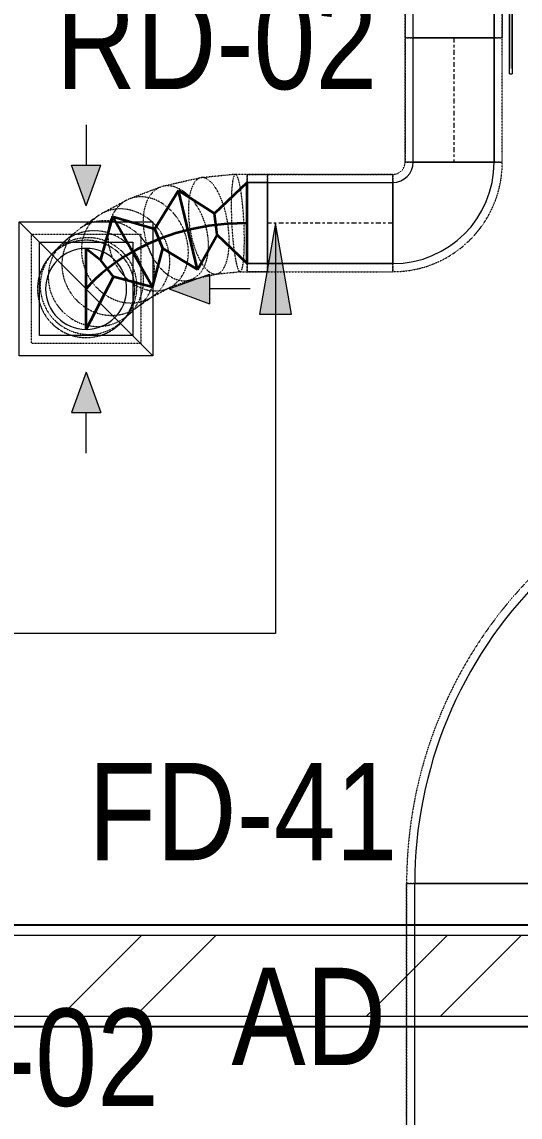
# Model space of a CAD drawing. Header units: inches. Extents: x -83664 to 20107, y -47222 to 19398.
# Drawn here: x -12839 to -11609, y -16763 to -14062 of the extents above; entities that cross this region are included whole.
import ezdxf

# ---------------------------------------------------------------- set-up
doc = ezdxf.new("R2010")
doc.units = ezdxf.units.IN
doc.header["$MEASUREMENT"] = 0
doc.linetypes.add('Center', pattern=[29.999999, 12, -6, 6, -6])
doc.linetypes.add('Hidden 0_50', pattern=[1.0584, 0.5292, -0.5292])
for name, color, linetype, lineweight in [('A-DETL-GENF', 7, 'Continuous', 9), ('A-WALL', 7, 'Continuous', 9), ('A-WALL-PATT', 7, 'Continuous', 25), ('G-ANNO-TEXT', 7, 'Continuous', 9), ('M-HVAC-CDFF', 7, 'Continuous', 9), ('M-HVAC-DUCT-CNTR', 7, 'Center', 9), ('M-HVAC-DUCT-IDEN', 7, 'Continuous', 18)]:
    doc.layers.add(name, color=color, linetype=linetype, lineweight=lineweight)
doc.layers.add('M-HVAC-DUCT', color=7, linetype='Continuous', lineweight=9, true_color=0xffe97f)
doc.layers.add('M-HVAC-DUCT-PATT', color=7, linetype='Continuous', lineweight=35, true_color=0x007f00)
doc.styles.add('Arial Narrow_21', font='ARIALN.TTF', dxfattribs={"height": 240})
pattern_1 = [(0, (0, 0), (1219.2, 304.8), [50.292, -864.108, 50.292, -864.108, -4876.8]), (0, (0, 0), (1219.2, 304.8), [-1828.8, 50.292, -1778.508, 50.292, -864.108, -2133.6]), (0, (0, 0), (1219.2, 304.8), [-4572, 50.292, -559.308, 50.292, -1473.708]), (120, (457.2, 152.4), (-873.56454, 903.4582), [50.292, -864.108, 50.292, -864.108, -4876.8]), (120, (457.2, 152.4), (-873.56454, 903.4582), [-1828.8, 50.292, -1778.508, 50.292, -864.108, -2133.6]), (120, (457.2, 152.4), (-873.56454, 903.4582), [-4572, 50.292, -559.308, 50.292, -1473.708]), (240, (609.6, 762), (-345.63546, -1208.2582), [50.292, -864.108, 50.292, -864.108, -4876.8]), (240, (609.6, 762), (-345.63546, -1208.2582), [-1828.8, 50.292, -1778.508, 50.292, -864.108, -2133.6]), (240, (609.6, 762), (-345.63546, -1208.2582), [-4572, 50.292, -559.308, 50.292, -1473.708])]

# ---------------------------------------------------------------- blocks, each defined once
blk = doc.blocks.new('M_Rec Elbow - Radius - 0_75W-8295893-FIRST FLOOR AC CONDITIONING LAYOUT - PART A')
at = {"layer": 'M-HVAC-DUCT', "color": 30, "true_color": 0xff7f00}
for p, q in [((-113.8, 487.2), (487.2, -113.8)), ((487.2, -113.8), (-113.8, 487.2)), ((-264.1, 425), (-264.1, -425)), ((-264.1, -425), (-264.1, 425))]:
    blk.add_line(p, q, dxfattribs=at)
for radius in [212.5, 212.5, 1062.5, 1062.5]:
    blk.add_arc((-264.1, 637.5), radius, 270, 315, dxfattribs=at)
blk = doc.blocks.new('GCE-AT-Return Air Rectangular Diffuser - 230x230-7597546-FIRST FLOOR AC CONDITIONING LAYOUT - PART A')
at = {"layer": 'A-DETL-GENF', "true_color": 0xff00ff}
for points in [[(0, 205), (36.4, 305), (-36.4, 305)], [(-305, -36.4), (-205, 0), (-305, 36.4)], [(305, -36.4), (305, 36.4), (205, 0)], [(36.4, -305), (0, -205), (-36.4, -305)]]:
    blk.add_hatch(color=6, dxfattribs=at).paths.add_polyline_path(points)
at = {"layer": 'A-DETL-GENF', "color": 6, "true_color": 0xff00ff}
for p, q in [((0, 405), (0, 305)), ((0, 205), (-36.4, 305)), ((-36.4, 305), (36.4, 305)), ((0, 205), (36.4, 305)), ((-165, 165), (165, 165)), ((-165, -165), (-165, 165)), ((-165, 165), (165, -165)), ((165, 165), (165, -165)), ((-205, 0), (-305, 36.4)), ((-305, -36.4), (-305, 36.4)), ((205, 0), (305, 36.4)), ((305, 36.4), (305, -36.4)), ((405, 0), (305, 0)), ((-405, 0), (-305, 0)), ((-205, 0), (-305, -36.4)), ((205, 0), (305, -36.4)), ((165, -165), (-165, -165)), ((0, -205), (-36.4, -305)), ((0, -205), (36.4, -305)), ((-36.4, -305), (36.4, -305)), ((0, -405), (0, -305))]:
    blk.add_line(p, q, dxfattribs=at)
blk = doc.blocks.new('M_Rectangular Elbow - Radius - 0_75 W-7249760-FIRST FLOOR AC CONDITIONING LAYOUT - PART A')
at = {"layer": 'M-HVAC-DUCT', "color": 6, "true_color": 0xff00ff}
for p, q in [((-100, 150), (100, 150)), ((100, 150), (-100, 150)), ((-150, 100), (-150, -100)), ((-150, -100), (-150, 100))]:
    blk.add_line(p, q, dxfattribs=at)
for radius in [50, 50, 250, 250]:
    blk.add_arc((-150, 150), radius, 270, 0, dxfattribs=at)
blk = doc.blocks.new('M_Rectangular to Round Transition - Angle - 45 Degree-V26-FIRST FLOOR AC CONDITIONING LAYOUT - PART A')
at = {"layer": 'M-HVAC-DUCT', "color": 6, "true_color": 0xff00ff}
for p, q in [((0, 100), (50, 100)), ((50, 100), (0, 100)), ((0, 100), (0, -100)), ((0, -100), (0, 100)), ((50, 0), (50, 100)), ((50, 0), (50, 100)), ((50, -100), (50, 0)), ((50, -100), (50, 0)), ((0, -100), (50, -100)), ((50, -100), (0, -100))]:
    blk.add_line(p, q, dxfattribs=at)
blk = doc.blocks.new('M_Rectangular to Round Transition - Angle - 45 Degree-7626202-FIRST FLOOR AC CONDITIONING LAYOUT - PART A')
at = {"layer": 'M-HVAC-DUCT', "color": 6, "true_color": 0xff00ff}
for p, q in [((132975.6, 86453.8), (133205.6, 86453.8)), ((132975.6, 86223.8), (132975.6, 86453.8)), ((133205.6, 86453.8), (133205.6, 86223.8)), ((133205.6, 86223.8), (132975.6, 86223.8))]:
    blk.add_line(p, q, dxfattribs=at)
for start, end in [(90, 180), (0, 90), (180, 270), (270, 0)]:
    blk.add_arc((133090.6, 86338.8), 100, start, end, dxfattribs=at)
blk = doc.blocks.new('TEMW-ME-DMP-Volume Control Damper - Standard-V27-FIRST FLOOR AC CONDITIONING LAYOUT - PART A')
at = {"layer": 'M-HVAC-DUCT', "color": 6, "true_color": 0xff00ff}
for p, q in [((-165.1, 138.1), (-165.1, 144.4)), ((-152.4, 144.4), (-165.1, 144.4)), ((-165.1, 138.1), (-152.4, 138.1)), ((0, 144.4), (-152.4, 144.4)), ((-152.4, 144.4), (0, 144.4)), ((0, 138.1), (-152.4, 138.1)), ((-152.4, 138.1), (0, 138.1)), ((-6.3, 100), (-6.3, 138.1)), ((6.4, 138.1), (-6.3, 138.1)), ((6.4, 138.1), (-6.3, 138.1)), ((12.7, 144.4), (0, 144.4)), ((0, 138.1), (12.7, 138.1)), ((6.4, 138.1), (6.4, 100)), ((12.7, 144.4), (12.7, 138.1)), ((-76.2, 100), (-76.2, -100)), ((-76.2, -100), (-76.2, 100)), ((76.2, 100), (-76.2, 100)), ((-76.2, 100), (76.2, 100)), ((-76.2, 100), (76.2, 100)), ((-6.3, 100), (6.4, 100)), ((-6.3, 100), (6.4, 100)), ((76.2, 100), (76.2, -100)), ((76.2, -100), (76.2, 100)), ((-76.2, -100), (76.2, -100)), ((-76.2, -100), (76.2, -100)), ((-76.2, -100), (76.2, -100))]:
    blk.add_line(p, q, dxfattribs=at)
blk = doc.blocks.new('TEMW-SMBZ-HO-BM-HVAC-00002_rvt-1-FIRST FLOOR AC CONDITIONING LAYOUT - PART A')
at = {"layer": 'M-HVAC-DUCT', "color": 6, "linetype": 'Hidden 0_50', "true_color": 0xff00ff}
for p, q in [((139563.4, 84423.3), (139563.4, 84270.9)), ((139563.4, 84270.9), (139563.4, 84423.3)), ((139803.4, 84270.9), (139803.4, 84423.3)), ((139803.4, 84423.3), (139803.4, 84270.9)), ((139563.4, 84270.9), (139803.4, 84270.9)), ((139803.4, 84270.9), (139563.4, 84270.9)), ((139563.4, 84270.9), (139563.4, 83963.9)), ((139563.4, 83963.9), (139563.4, 84270.9)), ((139563.4, 84270.9), (139803.4, 84270.9)), ((139803.4, 84270.9), (139563.4, 84270.9)), ((139803.4, 83963.9), (139803.4, 84270.9)), ((139803.4, 83963.9), (139803.4, 84270.9)), ((139563.4, 83963.9), (139803.4, 83963.9)), ((139803.4, 83963.9), (139563.4, 83963.9)), ((139803.4, 83963.9), (139563.4, 83963.9)), ((139563.4, 83963.9), (139803.4, 83963.9)), ((139058.6, 83925.4), (138966.1, 83904.4)), ((139144.6, 83933.9), (139060.9, 83925.7)), ((139173.4, 83933.9), (139144.7, 83933.9)), ((139173.4, 83693.9), (139173.4, 83933.9)), ((139173.4, 83693.9), (139173.4, 83933.9)), ((139223.4, 83933.9), (139173.4, 83933.9)), ((139173.4, 83933.9), (139223.4, 83933.9)), ((139173.4, 83933.9), (139173.4, 83813.9)), ((139173.4, 83933.9), (139173.4, 83813.9)), ((139223.4, 83933.9), (139223.4, 83693.9)), ((139223.4, 83693.9), (139223.4, 83933.9)), ((139533.4, 83933.9), (139223.4, 83933.9)), ((139223.4, 83933.9), (139533.4, 83933.9)), ((139223.4, 83933.9), (139223.4, 83693.9)), ((139223.4, 83693.9), (139223.4, 83933.9)), ((139533.4, 83933.9), (139533.4, 83693.9)), ((139533.4, 83693.9), (139533.4, 83933.9)), ((139533.4, 83933.9), (139533.4, 83693.9)), ((139533.4, 83693.9), (139533.4, 83933.9)), ((138959.6, 83902.5), (138883.7, 83873.6)), ((138875, 83869.6), (138815.4, 83837.6)), ((138806.4, 83832.1), (138761.4, 83800.9)), ((139173.4, 83813.9), (139173.4, 83693.9)), ((139173.4, 83813.9), (139173.4, 83693.9)), ((138641, 83516.4), (138641, 83786.4)), ((138641, 83786.4), (138911, 83786.4)), ((138753.3, 83794.6), (138721.9, 83767.8)), ((138911, 83786.4), (138911, 83516.4)), ((138715, 83761.3), (138696.5, 83742.6)), ((138691.2, 83736.8), (138685.1, 83729.7)), ((139096.8, 83688.1), (139156.4, 83693.9)), ((139156.2, 83693.9), (139173.4, 83693.9)), ((139223.4, 83693.9), (139173.4, 83693.9)), ((139173.4, 83693.9), (139223.4, 83693.9)), ((139223.4, 83693.9), (139533.4, 83693.9)), ((139223.4, 83693.9), (139533.4, 83693.9)), ((138974.6, 83651.4), (139035.4, 83674.5)), ((139028.9, 83672.6), (139099.1, 83688.5)), ((138931.8, 83627.7), (138983.3, 83655.4)), ((138899.8, 83604.8), (138940.7, 83633.2)), ((138867.5, 83574.2), (138885.4, 83592.3)), ((138878.4, 83585.8), (138907.9, 83611)), ((138866.9, 83573.1), (138872.9, 83580)), ((138911, 83516.4), (138641, 83516.4))]:
    blk.add_line(p, q, dxfattribs=at)
at = {"layer": 'M-HVAC-DUCT', "color": 6, "true_color": 0xff00ff}
for p, q in [((139783.4, 84270.9), (139583.4, 84270.9)), ((139583.4, 84270.9), (139783.4, 84270.9)), ((139583.4, 83963.9), (139583.4, 84270.9)), ((139583.4, 83963.9), (139583.4, 84270.9)), ((139783.4, 84270.9), (139783.4, 83963.9)), ((139783.4, 83963.9), (139783.4, 84270.9)), ((139783.4, 83963.9), (139583.4, 83963.9)), ((139583.4, 83963.9), (139783.4, 83963.9)), ((139223.4, 83713.9), (139223.4, 83913.9)), ((139223.4, 83913.9), (139223.4, 83713.9)), ((139223.4, 83913.9), (139533.4, 83913.9)), ((139223.4, 83913.9), (139533.4, 83913.9)), ((139533.4, 83713.9), (139533.4, 83913.9)), ((139533.4, 83913.9), (139533.4, 83713.9)), ((139533.4, 83713.9), (139223.4, 83713.9)), ((139223.4, 83713.9), (139533.4, 83713.9))]:
    blk.add_line(p, q, dxfattribs=at)
at = {"layer": 'M-HVAC-DUCT', "color": 30, "linetype": 'Hidden 0_50', "true_color": 0xff7f00}
for p, q in [((139567.2, 82184.9), (140457.2, 82184.9)), ((140457.2, 82184.9), (139567.2, 82184.9)), ((139567.2, 82184.9), (140457.2, 82184.9)), ((140457.2, 82184.9), (139567.2, 82184.9)), ((139567.2, 82184.9), (139567.2, 76168.8)), ((139567.2, 76168.8), (139567.2, 82184.9))]:
    blk.add_line(p, q, dxfattribs=at)
at = {"layer": 'M-HVAC-DUCT', "color": 30, "true_color": 0xff7f00}
for p, q in [((140437.2, 82184.9), (139587.2, 82184.9)), ((139587.2, 82184.9), (140437.2, 82184.9)), ((139587.2, 76168.8), (139587.2, 82184.9)), ((139587.2, 76168.8), (139587.2, 82184.9))]:
    blk.add_line(p, q, dxfattribs=at)
at = {"layer": 'M-HVAC-DUCT', "color": 6, "linetype": 'Hidden 0_50', "true_color": 0xff00ff}
for centre, radius, start, end in [((139533.4, 83963.9), 30, 270, 0), ((139533.4, 83963.9), 270, 270, 0), ((139533.4, 83963.9), 270, 270, 0), ((139533.4, 83963.9), 30, 270, 0), ((138776, 83651.4), 120, 90, 180), ((138776, 83651.4), 120, 105.2582, 285.2582), ((138776, 83651.4), 120, 285.2582, 105.2582), ((138776, 83651.4), 120, 0, 90), ((138776, 83651.4), 120, 180, 270), ((138776, 83651.4), 120, 270, 0)]:
    blk.add_arc(centre, radius, start, end, dxfattribs=at)
at = {"layer": 'M-HVAC-DUCT', "color": 30, "linetype": 'Hidden 0_50', "true_color": 0xff7f00}
blk.add_arc((140649.7, 82184.9), 1082.5, 135, 180, dxfattribs=at)
blk.add_arc((140649.7, 82184.9), 1082.5, 135, 180, dxfattribs=at)
at = {"layer": 'M-HVAC-DUCT', "color": 6, "linetype": 'Hidden 0_50', "true_color": 0xff00ff}
for points in [[(139061.5, 83925.8), (139057.3, 83925.5), (139049.5, 83922.2), (139039.7, 83909.4), (139032.6, 83889.7), (139028.7, 83864.3), (139028.1, 83835), (139031, 83803.7), (139037.2, 83772.7), (139046.3, 83744.1), (139057.5, 83719.7), (139070.2, 83701.2), (139083.5, 83690), (139092.1, 83687.8), (139096.3, 83688)], [(139096.3, 83688), (139100.4, 83688.3), (139108.2, 83691.6), (139118, 83704.4), (139125.1, 83724.1), (139129.1, 83749.5), (139129.6, 83778.9), (139126.7, 83810.1), (139120.5, 83841.1), (139111.5, 83869.8), (139100.2, 83894.2), (139087.5, 83912.6), (139074.2, 83923.9), (139065.6, 83926.1), (139061.5, 83925.8)], [(139144.7, 83933.9), (139143.4, 83933.9), (139140.9, 83931.1), (139137.8, 83919), (139135.5, 83899.7), (139134.3, 83874.6), (139134.2, 83845.3), (139135.2, 83813.9), (139137.2, 83782.5), (139140.1, 83753.2), (139143.8, 83728.1), (139147.9, 83708.8), (139152.1, 83696.6), (139154.9, 83693.9), (139156.2, 83693.9)], [(139156.2, 83693.9), (139157.6, 83693.9), (139160, 83696.6), (139163.2, 83708.8), (139165.4, 83728.1), (139166.6, 83753.2), (139166.8, 83782.5), (139165.8, 83813.9), (139163.8, 83845.3), (139160.8, 83874.6), (139157.2, 83899.7), (139153.1, 83919), (139148.8, 83931.1), (139146.1, 83933.9), (139144.7, 83933.9)], [(138970.7, 83905.2), (138964, 83904.4), (138951.4, 83900), (138935.6, 83885.9), (138923.9, 83865.1), (138917.3, 83839.1), (138916.2, 83809.6), (138920.6, 83778.8), (138930.2, 83748.5), (138944.4, 83721), (138962.3, 83698.1), (138982.5, 83681.4), (139003.8, 83671.9), (139017.6, 83670.9), (139024.3, 83671.8)], [(139024.3, 83671.8), (139031, 83672.6), (139043.6, 83677), (139059.5, 83691.1), (139071.1, 83711.9), (139077.7, 83737.9), (139078.8, 83767.4), (139074.4, 83798.3), (139064.8, 83828.5), (139050.6, 83856), (139032.7, 83878.9), (139012.5, 83895.6), (138991.2, 83905.1), (138977.4, 83906.1), (138970.7, 83905.2)], [(138897.5, 83877.4), (138889.2, 83875.9), (138873.6, 83870.4), (138853.8, 83854.8), (138839.2, 83832.8), (138830.7, 83806.1), (138828.9, 83776.4), (138833.9, 83745.8), (138845.5, 83716.3), (138862.7, 83689.9), (138884.5, 83668.5), (138909.3, 83653.5), (138935.4, 83645.9), (138952.6, 83646.1), (138960.8, 83647.6)], [(138960.8, 83647.6), (138969, 83649), (138984.7, 83654.6), (139004.5, 83670.2), (139019.1, 83692.1), (139027.6, 83718.8), (139029.3, 83748.5), (139024.3, 83779.2), (139012.8, 83808.7), (138995.5, 83835.1), (138973.8, 83856.5), (138949, 83871.5), (138922.8, 83879.1), (138905.7, 83878.8), (138897.5, 83877.4)], [(138840.2, 83846.6), (138831.2, 83844.7), (138813.8, 83838.3), (138791.8, 83821.5), (138775.4, 83798.6), (138765.7, 83771.2), (138763.3, 83741.2), (138768.5, 83710.6), (138780.8, 83681.5), (138799.4, 83655.9), (138823.1, 83635.6), (138850.2, 83621.8), (138878.9, 83615.6), (138897.8, 83616.8), (138906.9, 83618.7)], [(138906.9, 83618.7), (138916, 83620.6), (138933.3, 83627), (138955.3, 83643.8), (138971.7, 83666.7), (138981.4, 83694.1), (138983.8, 83724.1), (138978.6, 83754.7), (138966.3, 83783.8), (138947.7, 83809.4), (138924, 83829.8), (138896.9, 83843.5), (138868.2, 83849.7), (138849.3, 83848.6), (138840.2, 83846.6)], [(138797.2, 83816.7), (138787.6, 83814.5), (138769.3, 83807.4), (138745.9, 83789.6), (138728.4, 83765.9), (138717.8, 83738), (138714.9, 83707.6), (138719.9, 83676.9), (138732.4, 83647.9), (138751.6, 83622.7), (138776.2, 83603), (138804.6, 83590.1), (138834.7, 83584.8), (138854.5, 83586.7), (138864.1, 83588.9)], [(138864.1, 83588.9), (138873.6, 83591.2), (138892, 83598.3), (138915.3, 83616), (138932.9, 83639.7), (138943.5, 83667.7), (138946.4, 83698.1), (138941.4, 83728.8), (138928.8, 83757.7), (138909.6, 83782.9), (138885, 83802.6), (138856.7, 83815.6), (138826.6, 83820.8), (138806.7, 83819), (138797.2, 83816.7)], [(138767.3, 83791.2), (138757.5, 83788.7), (138738.5, 83781.1), (138714.3, 83762.6), (138695.9, 83738.2), (138684.6, 83709.6), (138681.2, 83678.8), (138685.9, 83647.9), (138698.4, 83618.9), (138717.8, 83593.9), (138742.9, 83574.5), (138771.8, 83562.1), (138802.7, 83557.5), (138823.2, 83559.9), (138833, 83562.4)], [(138814, 83543.1), (138824.1, 83545.8), (138843.4, 83553.8), (138868.2, 83573), (138887.2, 83597.9), (138899, 83627), (138902.8, 83658.3), (138898.4, 83689.5), (138886.1, 83718.6), (138866.6, 83743.6), (138841.4, 83762.8), (138812.2, 83774.9), (138780.9, 83779.1), (138760.1, 83776.4), (138750, 83773.7)], [(138833, 83562.4), (138842.9, 83564.9), (138861.8, 83572.5), (138886.1, 83591), (138904.5, 83615.4), (138915.7, 83644), (138919.1, 83674.8), (138914.4, 83705.8), (138901.9, 83734.7), (138882.5, 83759.7), (138857.5, 83779.1), (138828.5, 83791.5), (138797.7, 83796.1), (138777.2, 83793.7), (138767.3, 83791.2)], [(138744.4, 83767.2), (138734.3, 83764.4), (138714.9, 83756.3), (138689.8, 83736.9), (138670.6, 83711.6), (138658.6, 83682.3), (138654.6, 83650.9), (138658.9, 83619.5), (138671.2, 83590.3), (138690.6, 83565.2), (138715.8, 83546), (138745.1, 83534), (138776.6, 83530), (138797.5, 83532.9), (138807.6, 83535.6)], [(138750, 83773.7), (138740, 83771), (138720.6, 83763), (138695.8, 83743.8), (138676.9, 83718.9), (138665.1, 83689.8), (138661.2, 83658.5), (138665.7, 83627.3), (138678, 83598.2), (138697.4, 83573.2), (138722.6, 83554), (138751.9, 83541.9), (138783.2, 83537.7), (138804, 83540.4), (138814, 83543.1)], [(138807.6, 83535.6), (138817.7, 83538.4), (138837.2, 83546.6), (138862.2, 83566), (138881.4, 83591.2), (138893.4, 83620.5), (138897.4, 83652), (138893.1, 83683.4), (138880.9, 83712.6), (138861.5, 83737.6), (138836.2, 83756.8), (138806.9, 83768.8), (138775.5, 83772.8), (138754.5, 83769.9), (138744.4, 83767.2)]]:
    blk.add_open_spline(points, degree=3, dxfattribs=at)
at = {"layer": 'M-HVAC-DUCT-CNTR', "color": 6, "true_color": 0xff00ff}
for p, q in [((139683.4, 84270.9), (139683.4, 83963.9)), ((139533.4, 83813.9), (139223.4, 83813.9))]:
    blk.add_line(p, q, dxfattribs=at)
at = {"layer": 'M-HVAC-DUCT-CNTR', "color": 6, "linetype": 'Continuous', "lineweight": 35, "true_color": 0xff00ff}
blk.add_open_spline([(139173.4, 83813.9), (138903.7, 83813.9), (138776, 83651.4), (138776, 83651.4)], degree=3, dxfattribs=at)
at = {"layer": 'M-HVAC-DUCT-PATT', "color": 6, "true_color": 0xff00ff}
for p, q in [((139173.4, 83913.9), (139093.2, 83837)), ((139173.4, 83713.9), (139173.4, 83913.9)), ((139173.4, 83713.9), (139173.4, 83913.9)), ((139003.8, 83893.9), (138945.8, 83799.7)), ((139050.9, 83699.5), (139003.8, 83893.9)), ((139050.9, 83699.5), (139003.8, 83893.9)), ((139003.8, 83893.9), (139093.2, 83837)), ((138841.4, 83829.8), (138811.3, 83722.8)), ((138940, 83655.8), (138841.4, 83829.8)), ((138940, 83655.8), (138841.4, 83829.8)), ((138841.4, 83829.8), (138945.8, 83799.7)), ((139099.6, 83784.7), (139093.2, 83837)), ((138965.1, 83750.7), (138945.8, 83799.7)), ((139050.9, 83699.5), (139099.6, 83784.7)), ((139173.4, 83713.9), (139099.6, 83784.7)), ((138776, 83551.4), (138776, 83751.4)), ((138776, 83751.4), (138811.3, 83722.8)), ((138940, 83655.8), (138965.1, 83750.7)), ((139050.9, 83699.5), (138965.1, 83750.7)), ((138843.9, 83681.5), (138811.3, 83722.8)), ((138776, 83551.4), (138843.9, 83681.5)), ((138940, 83655.8), (138843.9, 83681.5))]:
    blk.add_line(p, q, dxfattribs=at)
at = {"layer": 'M-HVAC-CDFF', "color": 6, "linetype": 'Hidden 0_50', "lineweight": 9, "true_color": 0xff00ff}
blk.add_blockref('GCE-AT-Return Air Rectangular Diffuser - 230x230-7597546-FIRST FLOOR AC CONDITIONING LAYOUT - PART A', (138776, 83651.4), dxfattribs=at)
at = {"layer": 'M-HVAC-DUCT', "color": 6, "linetype": 'Hidden 0_50', "lineweight": 9, "true_color": 0xff00ff, "extrusion": (0, 0, -1), "rotation": 90}
blk.add_blockref('TEMW-ME-DMP-Volume Control Damper - Standard-V27-FIRST FLOOR AC CONDITIONING LAYOUT - PART A', (-139683.4, 84347.1), dxfattribs=at)
at = {"layer": 'M-HVAC-DUCT', "color": 6, "linetype": 'Hidden 0_50', "lineweight": 9, "true_color": 0xff00ff}
for name, p in [('M_Rectangular Elbow - Radius - 0_75 W-7249760-FIRST FLOOR AC CONDITIONING LAYOUT - PART A', (139683.4, 83813.9)), ('M_Rectangular to Round Transition - Angle - 45 Degree-7626202-FIRST FLOOR AC CONDITIONING LAYOUT - PART A', (5685.4, -2687.4))]:
    blk.add_blockref(name, p, dxfattribs=at)
for name, p, rotation in [('M_Rectangular to Round Transition - Angle - 45 Degree-V26-FIRST FLOOR AC CONDITIONING LAYOUT - PART A', (139223.4, 83813.9), 180), ('M_Rec Elbow - Radius - 0_75W-8295893-FIRST FLOOR AC CONDITIONING LAYOUT - PART A', (140012.2, 82449), 225)]:
    blk.add_blockref(name, p, dxfattribs=dict(at, rotation=rotation))
blk = doc.blocks.new('TEMW-SMBZ-HO-BM-HVAC-00002_rvt-2-FIRST FLOOR AC CONDITIONING LAYOUT - PART A')
at = {"layer": 'M-HVAC-DUCT', "color": 6, "linetype": 'Hidden 0_50', "true_color": 0xff00ff}
for p, q in [((139563.4, 84423.3), (139563.4, 84270.9)), ((139563.4, 84270.9), (139563.4, 84423.3)), ((139803.4, 84270.9), (139803.4, 84423.3)), ((139803.4, 84423.3), (139803.4, 84270.9)), ((139563.4, 84270.9), (139803.4, 84270.9)), ((139803.4, 84270.9), (139563.4, 84270.9)), ((139563.4, 84270.9), (139563.4, 83963.9)), ((139563.4, 83963.9), (139563.4, 84270.9)), ((139563.4, 84270.9), (139803.4, 84270.9)), ((139803.4, 84270.9), (139563.4, 84270.9)), ((139803.4, 83963.9), (139803.4, 84270.9)), ((139803.4, 83963.9), (139803.4, 84270.9)), ((139563.4, 83963.9), (139803.4, 83963.9)), ((139803.4, 83963.9), (139563.4, 83963.9)), ((139803.4, 83963.9), (139563.4, 83963.9)), ((139563.4, 83963.9), (139803.4, 83963.9)), ((139058.6, 83925.4), (138966.1, 83904.4)), ((139144.6, 83933.9), (139060.9, 83925.7)), ((139173.4, 83933.9), (139144.7, 83933.9)), ((139173.4, 83693.9), (139173.4, 83933.9)), ((139173.4, 83693.9), (139173.4, 83933.9)), ((139223.4, 83933.9), (139173.4, 83933.9)), ((139173.4, 83933.9), (139223.4, 83933.9)), ((139173.4, 83933.9), (139173.4, 83813.9)), ((139173.4, 83933.9), (139173.4, 83813.9)), ((139223.4, 83933.9), (139223.4, 83693.9)), ((139223.4, 83693.9), (139223.4, 83933.9)), ((139533.4, 83933.9), (139223.4, 83933.9)), ((139223.4, 83933.9), (139533.4, 83933.9)), ((139223.4, 83933.9), (139223.4, 83693.9)), ((139223.4, 83693.9), (139223.4, 83933.9)), ((139533.4, 83933.9), (139533.4, 83693.9)), ((139533.4, 83693.9), (139533.4, 83933.9)), ((139533.4, 83933.9), (139533.4, 83693.9)), ((139533.4, 83693.9), (139533.4, 83933.9)), ((138959.6, 83902.5), (138883.7, 83873.6)), ((138875, 83869.6), (138815.4, 83837.6)), ((138806.4, 83832.1), (138761.4, 83800.9)), ((139173.4, 83813.9), (139173.4, 83693.9)), ((139173.4, 83813.9), (139173.4, 83693.9)), ((138641, 83516.4), (138641, 83786.4)), ((138641, 83786.4), (138911, 83786.4)), ((138753.3, 83794.6), (138721.9, 83767.8)), ((138911, 83786.4), (138911, 83516.4)), ((138715, 83761.3), (138696.5, 83742.6)), ((138691.2, 83736.8), (138685.1, 83729.7)), ((139096.8, 83688.1), (139156.4, 83693.9)), ((139156.2, 83693.9), (139173.4, 83693.9)), ((139223.4, 83693.9), (139173.4, 83693.9)), ((139173.4, 83693.9), (139223.4, 83693.9)), ((139223.4, 83693.9), (139533.4, 83693.9)), ((139223.4, 83693.9), (139533.4, 83693.9)), ((138974.6, 83651.4), (139035.4, 83674.5)), ((139028.9, 83672.6), (139099.1, 83688.5)), ((138931.8, 83627.7), (138983.3, 83655.4)), ((138899.8, 83604.8), (138940.7, 83633.2)), ((138867.5, 83574.2), (138885.4, 83592.3)), ((138878.4, 83585.8), (138907.9, 83611)), ((138866.9, 83573.1), (138872.9, 83580)), ((138911, 83516.4), (138641, 83516.4))]:
    blk.add_line(p, q, dxfattribs=at)
at = {"layer": 'M-HVAC-DUCT', "color": 6, "true_color": 0xff00ff}
for p, q in [((139783.4, 84270.9), (139583.4, 84270.9)), ((139583.4, 84270.9), (139783.4, 84270.9)), ((139583.4, 83963.9), (139583.4, 84270.9)), ((139583.4, 83963.9), (139583.4, 84270.9)), ((139783.4, 84270.9), (139783.4, 83963.9)), ((139783.4, 83963.9), (139783.4, 84270.9)), ((139783.4, 83963.9), (139583.4, 83963.9)), ((139583.4, 83963.9), (139783.4, 83963.9)), ((139223.4, 83713.9), (139223.4, 83913.9)), ((139223.4, 83913.9), (139223.4, 83713.9)), ((139223.4, 83913.9), (139533.4, 83913.9)), ((139223.4, 83913.9), (139533.4, 83913.9)), ((139533.4, 83713.9), (139533.4, 83913.9)), ((139533.4, 83913.9), (139533.4, 83713.9)), ((139533.4, 83713.9), (139223.4, 83713.9)), ((139223.4, 83713.9), (139533.4, 83713.9))]:
    blk.add_line(p, q, dxfattribs=at)
at = {"layer": 'M-HVAC-DUCT', "color": 30, "linetype": 'Hidden 0_50', "true_color": 0xff7f00}
for p, q in [((139567.2, 82184.9), (140457.2, 82184.9)), ((140457.2, 82184.9), (139567.2, 82184.9)), ((139567.2, 82184.9), (140457.2, 82184.9)), ((140457.2, 82184.9), (139567.2, 82184.9)), ((139567.2, 82184.9), (139567.2, 76168.8)), ((139567.2, 76168.8), (139567.2, 82184.9))]:
    blk.add_line(p, q, dxfattribs=at)
at = {"layer": 'M-HVAC-DUCT', "color": 30, "true_color": 0xff7f00}
for p, q in [((140437.2, 82184.9), (139587.2, 82184.9)), ((139587.2, 82184.9), (140437.2, 82184.9)), ((139587.2, 76168.8), (139587.2, 82184.9)), ((139587.2, 76168.8), (139587.2, 82184.9))]:
    blk.add_line(p, q, dxfattribs=at)
at = {"layer": 'M-HVAC-DUCT', "color": 6, "linetype": 'Hidden 0_50', "true_color": 0xff00ff}
for centre, radius, start, end in [((139533.4, 83963.9), 30, 270, 0), ((139533.4, 83963.9), 270, 270, 0), ((139533.4, 83963.9), 270, 270, 0), ((139533.4, 83963.9), 30, 270, 0), ((138776, 83651.4), 120, 90, 180), ((138776, 83651.4), 120, 105.2582, 285.2582), ((138776, 83651.4), 120, 285.2582, 105.2582), ((138776, 83651.4), 120, 0, 90), ((138776, 83651.4), 120, 180, 270), ((138776, 83651.4), 120, 270, 0)]:
    blk.add_arc(centre, radius, start, end, dxfattribs=at)
at = {"layer": 'M-HVAC-DUCT', "color": 30, "linetype": 'Hidden 0_50', "true_color": 0xff7f00}
blk.add_arc((140649.7, 82184.9), 1082.5, 135, 180, dxfattribs=at)
blk.add_arc((140649.7, 82184.9), 1082.5, 135, 180, dxfattribs=at)
at = {"layer": 'M-HVAC-DUCT', "color": 6, "linetype": 'Hidden 0_50', "true_color": 0xff00ff}
for points in [[(139061.5, 83925.8), (139057.3, 83925.5), (139049.5, 83922.2), (139039.7, 83909.4), (139032.6, 83889.7), (139028.7, 83864.3), (139028.1, 83835), (139031, 83803.7), (139037.2, 83772.7), (139046.3, 83744.1), (139057.5, 83719.7), (139070.2, 83701.2), (139083.5, 83690), (139092.1, 83687.8), (139096.3, 83688)], [(139096.3, 83688), (139100.4, 83688.3), (139108.2, 83691.6), (139118, 83704.4), (139125.1, 83724.1), (139129.1, 83749.5), (139129.6, 83778.9), (139126.7, 83810.1), (139120.5, 83841.1), (139111.5, 83869.8), (139100.2, 83894.2), (139087.5, 83912.6), (139074.2, 83923.9), (139065.6, 83926.1), (139061.5, 83925.8)], [(139144.7, 83933.9), (139143.4, 83933.9), (139140.9, 83931.1), (139137.8, 83919), (139135.5, 83899.7), (139134.3, 83874.6), (139134.2, 83845.3), (139135.2, 83813.9), (139137.2, 83782.5), (139140.1, 83753.2), (139143.8, 83728.1), (139147.9, 83708.8), (139152.1, 83696.6), (139154.9, 83693.9), (139156.2, 83693.9)], [(139156.2, 83693.9), (139157.6, 83693.9), (139160, 83696.6), (139163.2, 83708.8), (139165.4, 83728.1), (139166.6, 83753.2), (139166.8, 83782.5), (139165.8, 83813.9), (139163.8, 83845.3), (139160.8, 83874.6), (139157.2, 83899.7), (139153.1, 83919), (139148.8, 83931.1), (139146.1, 83933.9), (139144.7, 83933.9)], [(138970.7, 83905.2), (138964, 83904.4), (138951.4, 83900), (138935.6, 83885.9), (138923.9, 83865.1), (138917.3, 83839.1), (138916.2, 83809.6), (138920.6, 83778.8), (138930.2, 83748.5), (138944.4, 83721), (138962.3, 83698.1), (138982.5, 83681.4), (139003.8, 83671.9), (139017.6, 83670.9), (139024.3, 83671.8)], [(139024.3, 83671.8), (139031, 83672.6), (139043.6, 83677), (139059.5, 83691.1), (139071.1, 83711.9), (139077.7, 83737.9), (139078.8, 83767.4), (139074.4, 83798.3), (139064.8, 83828.5), (139050.6, 83856), (139032.7, 83878.9), (139012.5, 83895.6), (138991.2, 83905.1), (138977.4, 83906.1), (138970.7, 83905.2)], [(138897.5, 83877.4), (138889.2, 83875.9), (138873.6, 83870.4), (138853.8, 83854.8), (138839.2, 83832.8), (138830.7, 83806.1), (138828.9, 83776.4), (138833.9, 83745.8), (138845.5, 83716.3), (138862.7, 83689.9), (138884.5, 83668.5), (138909.3, 83653.5), (138935.4, 83645.9), (138952.6, 83646.1), (138960.8, 83647.6)], [(138960.8, 83647.6), (138969, 83649), (138984.7, 83654.6), (139004.5, 83670.2), (139019.1, 83692.1), (139027.6, 83718.8), (139029.3, 83748.5), (139024.3, 83779.2), (139012.8, 83808.7), (138995.5, 83835.1), (138973.8, 83856.5), (138949, 83871.5), (138922.8, 83879.1), (138905.7, 83878.8), (138897.5, 83877.4)], [(138840.2, 83846.6), (138831.2, 83844.7), (138813.8, 83838.3), (138791.8, 83821.5), (138775.4, 83798.6), (138765.7, 83771.2), (138763.3, 83741.2), (138768.5, 83710.6), (138780.8, 83681.5), (138799.4, 83655.9), (138823.1, 83635.6), (138850.2, 83621.8), (138878.9, 83615.6), (138897.8, 83616.8), (138906.9, 83618.7)], [(138906.9, 83618.7), (138916, 83620.6), (138933.3, 83627), (138955.3, 83643.8), (138971.7, 83666.7), (138981.4, 83694.1), (138983.8, 83724.1), (138978.6, 83754.7), (138966.3, 83783.8), (138947.7, 83809.4), (138924, 83829.8), (138896.9, 83843.5), (138868.2, 83849.7), (138849.3, 83848.6), (138840.2, 83846.6)], [(138797.2, 83816.7), (138787.6, 83814.5), (138769.3, 83807.4), (138745.9, 83789.6), (138728.4, 83765.9), (138717.8, 83738), (138714.9, 83707.6), (138719.9, 83676.9), (138732.4, 83647.9), (138751.6, 83622.7), (138776.2, 83603), (138804.6, 83590.1), (138834.7, 83584.8), (138854.5, 83586.7), (138864.1, 83588.9)], [(138864.1, 83588.9), (138873.6, 83591.2), (138892, 83598.3), (138915.3, 83616), (138932.9, 83639.7), (138943.5, 83667.7), (138946.4, 83698.1), (138941.4, 83728.8), (138928.8, 83757.7), (138909.6, 83782.9), (138885, 83802.6), (138856.7, 83815.6), (138826.6, 83820.8), (138806.7, 83819), (138797.2, 83816.7)], [(138767.3, 83791.2), (138757.5, 83788.7), (138738.5, 83781.1), (138714.3, 83762.6), (138695.9, 83738.2), (138684.6, 83709.6), (138681.2, 83678.8), (138685.9, 83647.9), (138698.4, 83618.9), (138717.8, 83593.9), (138742.9, 83574.5), (138771.8, 83562.1), (138802.7, 83557.5), (138823.2, 83559.9), (138833, 83562.4)], [(138814, 83543.1), (138824.1, 83545.8), (138843.4, 83553.8), (138868.2, 83573), (138887.2, 83597.9), (138899, 83627), (138902.8, 83658.3), (138898.4, 83689.5), (138886.1, 83718.6), (138866.6, 83743.6), (138841.4, 83762.8), (138812.2, 83774.9), (138780.9, 83779.1), (138760.1, 83776.4), (138750, 83773.7)], [(138833, 83562.4), (138842.9, 83564.9), (138861.8, 83572.5), (138886.1, 83591), (138904.5, 83615.4), (138915.7, 83644), (138919.1, 83674.8), (138914.4, 83705.8), (138901.9, 83734.7), (138882.5, 83759.7), (138857.5, 83779.1), (138828.5, 83791.5), (138797.7, 83796.1), (138777.2, 83793.7), (138767.3, 83791.2)], [(138744.4, 83767.2), (138734.3, 83764.4), (138714.9, 83756.3), (138689.8, 83736.9), (138670.6, 83711.6), (138658.6, 83682.3), (138654.6, 83650.9), (138658.9, 83619.5), (138671.2, 83590.3), (138690.6, 83565.2), (138715.8, 83546), (138745.1, 83534), (138776.6, 83530), (138797.5, 83532.9), (138807.6, 83535.6)], [(138750, 83773.7), (138740, 83771), (138720.6, 83763), (138695.8, 83743.8), (138676.9, 83718.9), (138665.1, 83689.8), (138661.2, 83658.5), (138665.7, 83627.3), (138678, 83598.2), (138697.4, 83573.2), (138722.6, 83554), (138751.9, 83541.9), (138783.2, 83537.7), (138804, 83540.4), (138814, 83543.1)], [(138807.6, 83535.6), (138817.7, 83538.4), (138837.2, 83546.6), (138862.2, 83566), (138881.4, 83591.2), (138893.4, 83620.5), (138897.4, 83652), (138893.1, 83683.4), (138880.9, 83712.6), (138861.5, 83737.6), (138836.2, 83756.8), (138806.9, 83768.8), (138775.5, 83772.8), (138754.5, 83769.9), (138744.4, 83767.2)]]:
    blk.add_open_spline(points, degree=3, dxfattribs=at)
at = {"layer": 'M-HVAC-DUCT-CNTR', "color": 6, "true_color": 0xff00ff}
for p, q in [((139683.4, 84270.9), (139683.4, 83963.9)), ((139533.4, 83813.9), (139223.4, 83813.9))]:
    blk.add_line(p, q, dxfattribs=at)
at = {"layer": 'M-HVAC-DUCT-CNTR', "color": 6, "linetype": 'Continuous', "lineweight": 35, "true_color": 0xff00ff}
blk.add_open_spline([(139173.4, 83813.9), (138903.7, 83813.9), (138776, 83651.4), (138776, 83651.4)], degree=3, dxfattribs=at)
at = {"layer": 'M-HVAC-DUCT-PATT', "color": 6, "true_color": 0xff00ff}
for p, q in [((139173.4, 83913.9), (139093.2, 83837)), ((139173.4, 83713.9), (139173.4, 83913.9)), ((139173.4, 83713.9), (139173.4, 83913.9)), ((139003.8, 83893.9), (138945.8, 83799.7)), ((139050.9, 83699.5), (139003.8, 83893.9)), ((139050.9, 83699.5), (139003.8, 83893.9)), ((139003.8, 83893.9), (139093.2, 83837)), ((138841.4, 83829.8), (138811.3, 83722.8)), ((138940, 83655.8), (138841.4, 83829.8)), ((138940, 83655.8), (138841.4, 83829.8)), ((138841.4, 83829.8), (138945.8, 83799.7)), ((139099.6, 83784.7), (139093.2, 83837)), ((138965.1, 83750.7), (138945.8, 83799.7)), ((139050.9, 83699.5), (139099.6, 83784.7)), ((139173.4, 83713.9), (139099.6, 83784.7)), ((138776, 83551.4), (138776, 83751.4)), ((138776, 83751.4), (138811.3, 83722.8)), ((138940, 83655.8), (138965.1, 83750.7)), ((139050.9, 83699.5), (138965.1, 83750.7)), ((138843.9, 83681.5), (138811.3, 83722.8)), ((138776, 83551.4), (138843.9, 83681.5)), ((138940, 83655.8), (138843.9, 83681.5))]:
    blk.add_line(p, q, dxfattribs=at)
at = {"layer": 'M-HVAC-CDFF', "color": 6, "linetype": 'Hidden 0_50', "lineweight": 9, "true_color": 0xff00ff}
blk.add_blockref('GCE-AT-Return Air Rectangular Diffuser - 230x230-7597546-FIRST FLOOR AC CONDITIONING LAYOUT - PART A', (138776, 83651.4), dxfattribs=at)
at = {"layer": 'M-HVAC-DUCT', "color": 6, "linetype": 'Hidden 0_50', "lineweight": 9, "true_color": 0xff00ff, "extrusion": (0, 0, -1), "rotation": 90}
blk.add_blockref('TEMW-ME-DMP-Volume Control Damper - Standard-V27-FIRST FLOOR AC CONDITIONING LAYOUT - PART A', (-139683.4, 84347.1), dxfattribs=at)
at = {"layer": 'M-HVAC-DUCT', "color": 6, "linetype": 'Hidden 0_50', "lineweight": 9, "true_color": 0xff00ff}
for name, p in [('M_Rectangular Elbow - Radius - 0_75 W-7249760-FIRST FLOOR AC CONDITIONING LAYOUT - PART A', (139683.4, 83813.9)), ('M_Rectangular to Round Transition - Angle - 45 Degree-7626202-FIRST FLOOR AC CONDITIONING LAYOUT - PART A', (5685.4, -2687.4))]:
    blk.add_blockref(name, p, dxfattribs=at)
for name, p, rotation in [('M_Rectangular to Round Transition - Angle - 45 Degree-V26-FIRST FLOOR AC CONDITIONING LAYOUT - PART A', (139223.4, 83813.9), 180), ('M_Rec Elbow - Radius - 0_75W-8295893-FIRST FLOOR AC CONDITIONING LAYOUT - PART A', (140012.2, 82449), 225)]:
    blk.add_blockref(name, p, dxfattribs=dict(at, rotation=rotation))
blk = doc.blocks.new('SMBZ_Hospital Arch Model_2026_01_29_rvt-1-FIRST FLOOR AC CONDITIONING LAYOUT - PART A')
at = {"layer": 'A-WALL-PATT', "lineweight": 9, "true_color": 0xbbbbbb}
h = blk.add_hatch(dxfattribs=at)
h.set_pattern_fill('FP_13', color=9, style=0, pattern_type=2)
h.set_pattern_definition(pattern_1)
h.paths.add_polyline_path([(144781.7, 82057.7), (144909.4, 82057.7), (144909.4, 82082.7), (144209.4, 82082.7), (144209.4, 82057.7)])
h.paths.add_polyline_path([(137661.5, 82057.7), (141234.3, 82057.7), (141234.3, 82082.7), (137418, 82082.7), (137418, 82057.7)])
h.paths.add_polyline_path([(143984.4, 82057.7), (143984.4, 82082.7), (141459.3, 82082.7), (141459.3, 82057.7), (142408.3, 82057.7)])
h = blk.add_hatch(dxfattribs=at)
h.set_pattern_fill('FP_12', color=9, style=0, pattern_type=2)
h.set_pattern_definition([(45, (0, 0), (-377.1708, 377.1708), []), (45, (0, 571.5), (-377.1708, 377.1708), [])])
h.paths.add_polyline_path([(144934.4, 81857.7), (144934.4, 82057.7), (137418, 82057.7), (137418, 81857.7), (144659.5, 81857.7), (144625.1, 81952.3), (144734.3, 81952.3), (144699.8, 81857.7), (144909.4, 81857.7)])
h = blk.add_hatch(dxfattribs=at)
h.set_pattern_fill('FP_13', color=9, style=0, pattern_type=2)
h.set_pattern_definition(pattern_1)
h.paths.add_polyline_path([(137418, 81832.7), (144668.6, 81832.7), (144659.5, 81857.7), (137418, 81857.7)])
h.paths.add_polyline_path([(144909.4, 81832.7), (144909.4, 81857.7), (144699.8, 81857.7), (144690.7, 81832.7), (144781.7, 81832.7)])
at = {"layer": 'A-WALL', "color": 9, "lineweight": 25, "true_color": 0xbbbbbb}
for p, q in [((141234.3, 82082.7), (137418, 82082.7)), ((137418, 81832.7), (144909.4, 81832.7))]:
    blk.add_line(p, q, dxfattribs=at)
at = {"layer": 'A-WALL', "color": 9, "true_color": 0xbbbbbb}
for p, q in [((141234.3, 82082.7), (138418, 82082.7)), ((137418, 82057.7), (141234.3, 82057.7)), ((137418, 81857.7), (144909.4, 81857.7)), ((138418, 81832.7), (144909.4, 81832.7))]:
    blk.add_line(p, q, dxfattribs=at)

msp = doc.modelspace()

# ---------------------------------------------------------------- hatches: boundary and pattern name
at = {"layer": 'M-HVAC-DUCT-IDEN', "lineweight": 9}
msp.add_hatch(color=256, dxfattribs=at).paths.add_polyline_path([(-12213, -14558.3), (-12252.6, -14783.3), (-12173.3, -14783.3)])

# ---------------------------------------------------------------- linework, layer by layer
for p, q in [((-12213, -14558.3), (-12252.6, -14783.3)), ((-12173.3, -14783.3), (-12213, -14558.3)), ((-12213, -14558.3), (-12213, -15570.4)), ((-12252.6, -14783.3), (-12173.3, -14783.3)), ((-12213, -15570.4), (-13089.2, -15570.4))]:
    msp.add_line(p, q, dxfattribs=at)

# ---------------------------------------------------------------- block references
at = {"lineweight": 5}
for name in ['SMBZ_Hospital Arch Model_2026_01_29_rvt-1-FIRST FLOOR AC CONDITIONING LAYOUT - PART A', 'TEMW-SMBZ-HO-BM-HVAC-00002_rvt-1-FIRST FLOOR AC CONDITIONING LAYOUT - PART A', 'TEMW-SMBZ-HO-BM-HVAC-00002_rvt-2-FIRST FLOOR AC CONDITIONING LAYOUT - PART A']:
    msp.add_blockref(name, (-151456.7, -98372.2), dxfattribs=at)

# ---------------------------------------------------------------- texts
at = {"layer": 'G-ANNO-TEXT', "char_height": 240, "attachment_point": 1, "style": 'Arial Narrow_21'}
for s, insert, width in [('RD-02', (-12755.7, -13988.2), 1010.126), ('FD-41', (-12675.7, -15889.5), 974.05), ('AD', (-12321.9, -16394.8), 481.012), ('RD-02', (-13294.7, -16495.5), 1010.126)]:
    msp.add_mtext(s, dxfattribs=dict(at, insert=insert, width=width))

doc.saveas('drawing.dxf')
